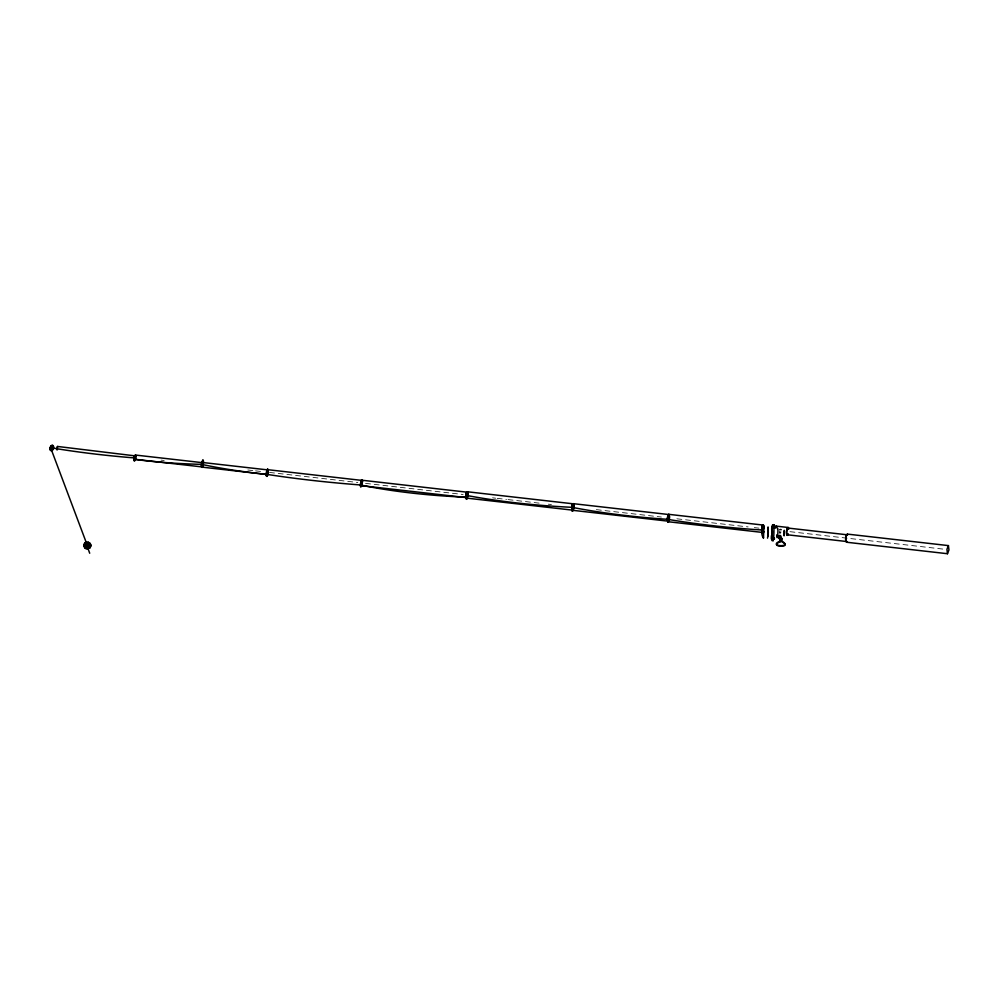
<?xml version="1.0" encoding="UTF-8"?>
<svg xmlns="http://www.w3.org/2000/svg" width="999" height="999" viewBox="0 0 999 999"><rect width="100%" height="100%" fill="white"/><g stroke="black" fill="none" stroke-linecap="round" stroke-linejoin="round"><path stroke-width="0.75" stroke-dasharray="5 3.75" d="M161.089 460.114L164.186 460.477M247.827 469.992L254.021 470.691M255.582 470.866L263.324 471.753M269.518 472.452L357.804 482.505M365.547 483.379L463.136 494.493M492.557 497.839L495.654 498.189M497.202 498.364L506.505 499.425M508.054 499.6L540.571 503.296M548.326 504.183L551.423 504.532M596.341 509.652L661.388 517.045M676.885 518.806L748.139 526.923M754.332 527.622L758.978 528.159M789.959 531.68L944.842 549.3M779.307 531.48L780.094 533.566M779.969 533.241A1.374 1.336 -20.6 0 1 780.394 531.967M781.143 532.03A1.374 1.336 -20.6 0 1 779.782 531.98"/><path stroke-width="1.5" d="M201.835 466.895L135.027 459.303L134.703 457.092L135.514 455.057L202.322 462.662L201.835 466.895L202.485 465.721M761.887 531.918C761.812 533.066 762.374 528.284 761.912 532.442A8.479 8.354 -29 0 0 763.461 538.036L763.973 526.835L763.436 528.871L763.348 526.348L762.712 527.684M201.586 464.997L201.736 467.307L202.298 466.433M266.184 475.062L267.432 469.031L267.707 470.292A3.846 0.662 -82.7 0 1 267.532 472.952M266.308 474.013L266.458 476.323L267.32 473.688M360.364 485.751L360.539 483.941M360.502 484.702L360.639 487.012L361.501 484.378M763.698 526.211A3.521 0.949 -83.5 0 0 762.374 525.998A3.521 0.949 -83.5 0 0 761.8 530.944L761.95 532.954L762.499 532.08M761.875 532.455L761.912 531.88M761.8 531.318L761.8 530.644M762.299 531.418L762.499 528.209M768.181 532.13L768.069 526.96L767.719 527.634M772.414 530.756L772.352 533.516M768.343 531.955L767.544 538.161M86.289 548.513C89.773 550.661 85.427 539.41 89.311 542.894A3.746 0.699 -58.4 0 1 87.712 546.403C86.351 553.396 80.694 541.246 87.487 542.107M761.925 532.18L761.987 531.755A8.504 5.007 -2 0 1 762.387 530.881L762.025 532.38L667.844 521.69L667.981 516.57M771.615 529.333L772.14 526.048L771.777 538.011M771.578 539.223L771.54 537.587L774.375 538.061L774.312 539.31L771.578 539.223L771.403 535.851M771.865 539.035L771.84 540.509L773.201 540.546L773.276 539.21L771.915 539.173M773.963 524.875C773.538 528.334 774.999 523.576 772.602 524.825L772.539 526.161M773.276 539.21L773.201 540.546M774.262 537.674L774.312 539.31M774.912 527.684C775.062 524.1 775.236 530.119 772.19 527.597M779.195 535.514L779.058 538.174L779.282 538.773L779.357 537.437L780.419 541.683C766.795 547.227 794.517 548.251 781.78 541.72L781.917 538.911L780.556 535.551L779.195 535.514L780.556 538.861L780.419 541.683M85.502 548.164L85.602 548.576A3.746 0.699 -58.4 0 0 87.712 546.403A3.746 0.812 -43.2 0 0 89.997 543.444L89.136 542.594M768.156 533.179L767.719 536.563M133.766 458.566L133.866 457.867A2.735 0.687 -80.9 0 1 135.19 455.594A2.735 0.687 -80.9 0 1 134.753 459.952A2.735 0.687 -80.9 0 1 133.729 459.24C135.827 449.188 135.265 464.235 133.854 459.053M201.473 465.247L201.636 464.235M761.688 530.894L761.85 529.882M763.011 528.733L762.849 526.236L762.374 526.972M772.177 534.315L771.802 536.688L771.565 535.826M89.71 553.246L85.802 542.482L86.588 543.419C86.114 540.034 89.823 550.549 87.15 548.651M466.221 494.393L465.909 497.19A164.248 35.29 3 0 1 360.377 484.952A296.566 63.724 3 0 1 266.196 474.263A143.257 30.282 5.1 0 1 201.536 464.348L202.71 460.015L202.722 463.886A3.846 0.662 -82.7 0 0 202.972 462.075M203.222 463.998L203.134 460.701L202.51 462.038M266.258 473.364L266.508 471.478M360.439 484.053L361.613 479.72L361.388 485.427M573.289 506.905A3.846 0.662 -82.7 0 0 573.351 505.207C572.415 500.711 571.053 513.961 572.814 509.328M201.736 463.436L202.822 461.126M267.382 473.888L267.357 469.605L266.721 470.941M267.52 475.549L268.032 473.051A3.846 0.662 -82.7 0 0 268.207 470.392L267.932 469.143L267.083 471.765M360.639 483.141C362.325 474.325 362.799 489.51 360.876 485.851A3.846 0.662 -82.7 0 1 361.051 483.204M361.188 482.267L361.226 486.538L361.85 485.202M362.075 484.677L362.225 483.741M467.095 496.803L467.07 492.532L466.433 493.868M572.964 508.603L572.102 511.238L571.84 509.977A3.846 0.662 -82.7 0 1 572.002 507.317L572.152 506.381M573.039 508.791L573.001 504.52L572.377 505.856M667.807 517.42L667.769 522.265L668.618 519.642M668.693 519.83L668.356 515.846M669.193 519.93L669.342 518.993A3.846 0.662 -82.7 0 0 669.517 516.346C668.543 511.863 667.207 525.087 668.98 520.454M761.937 529.083L762.924 525.661L763.186 526.923A3.846 0.662 -82.7 0 1 763.124 528.633M84.84 547.614L84.915 548.026A3.746 0.812 -43.2 0 0 87.712 546.403A3.746 0.862 -12.4 0 0 90.797 544.979L89.81 543.131M90.597 544.63L90.722 546.603A3.746 0.687 18.2 0 1 87.712 546.403A3.746 0.799 3 0 1 84.041 545.629L83.978 545.267M767.744 529.07L768.194 531.106M777.185 528.546C778.92 525.674 777.135 544.705 776.822 534.802M202.36 462.749L203.209 460.127L203.484 461.376A3.846 0.662 -82.7 0 1 203.309 464.036M202.597 464.672L201.81 466.733L201.586 465.671M203.097 464.785L202.235 467.407L201.973 466.146A3.846 0.662 -82.7 0 1 202.148 463.499M267.183 470.729L267.345 475.549M361.263 482.455L361.563 480.706M466.895 493.643L466.67 499.338L467.22 498.026M466.795 494.692L467.644 492.057L467.919 493.319A3.846 0.662 -82.7 0 1 467.744 495.979L467.42 497.752M467.033 496.615L466.246 498.663L466.021 497.602A3.184 0.849 -83.5 0 1 466.046 493.606A3.184 0.849 -83.5 0 1 467.257 491.87M572.839 505.631L572.602 507.467A3.846 0.662 -82.7 0 0 572.34 510.077C573.301 514.56 574.625 500.774 573.039 505.357M572.727 506.68L573.026 504.92M573.364 509.752L573.688 507.967A3.846 0.662 -82.7 0 0 573.851 505.307M668.381 517.707C670.092 511.063 669.193 525.611 667.994 521.103A3.846 0.662 -82.7 0 1 668.169 518.456M762.175 527.247L761.738 529.994A223.614 48.052 3 0 1 667.557 519.305A229.096 59.565 2.7 0 1 572.514 507.417L572.689 510.764L573.151 510.027M762.562 528.396L763.423 525.774L763.698 527.022A3.846 0.662 -82.7 0 1 763.636 528.733M762.662 531.043L762.799 530.319M762 531.992L762 531.992A3.521 0.949 -83.5 0 0 762.587 532.005M202.797 466.533L202.997 465.821M267.17 474.413L266.346 475.224M361.413 481.743L362.125 479.832L362.387 481.081A3.846 0.662 -82.7 0 1 362.325 482.792M466.92 497.652C464.997 503.134 466.383 488.698 467.42 493.219A3.846 0.662 -82.7 0 1 467.245 495.866M467.232 498.464L467.569 492.632L467.107 493.369M668.031 516.895L668.181 515.859M84.341 546.928L84.415 547.315A3.746 0.862 -27.8 0 0 87.712 546.403A3.746 0.799 3 0 0 90.872 545.841L90.659 545.479M84.515 543.643C88.249 545.504 92.607 551.261 87.712 546.403L88.424 542.257M361.188 485.701L360.527 485.914M668.194 516.296L668.743 514.985L669.005 516.233A3.846 0.662 -82.7 0 1 668.843 518.893M84.053 546.116L84.116 546.49A3.746 0.862 -12.4 0 0 87.712 546.403A3.746 0.862 -27.8 0 0 90.497 544.155L90.434 543.893M771.877 528.946L772.264 530.319M57.492 449.712C56.369 450.961 56.581 446.815 57.542 446.453L135.777 455.956M85.052 543.031L89.673 547.964M84.091 544.505L84.203 544.767A3.746 0.687 18.2 0 0 87.712 546.403M202.622 466.533L202.285 462.562A2.335 0.624 -83.5 0 0 201.398 465.522A2.335 0.624 -83.5 0 0 202.31 466.533M762.811 532.704L762.175 531.793A3.846 0.662 -82.7 0 1 762.349 529.145M846.89 541.82C844.692 542.007 845.554 535.327 847.289 534.09L948.426 545.604L948.938 549.987L947.464 553.721L846.328 542.207M135.315 458.853L134.74 457.542L135.502 455.319M780.194 541.083C766.608 546.59 794.28 547.702 781.555 541.121M776.847 544.78L776.673 544.13M88.024 548.563L88.849 548.264M362.212 480.444L267.894 469.705L267.395 470.454A2.335 0.624 -83.5 0 0 267.145 474.425M948.426 545.604L946.94 549.325L947.464 553.721M774.013 525.012L772.602 524.825M772.252 526.348L774.974 526.436M779.982 537.599L781.343 537.649M780.319 538.498L781.68 538.536M780.556 538.861L781.917 538.911M763.149 532.405L761.875 532.242A8.467 0.937 1.4 0 1 764.185 531.818M776.161 526.123L788.223 527.497M668.843 514.348L763.161 525.074M573.176 503.658L668.806 514.535M787.936 528.046L847.102 534.79M467.057 491.733L573.164 503.808M362.237 480.257L467.033 492.182A2.735 0.737 -83.5 0 0 466.083 494.018A2.735 0.737 -83.5 0 0 466.046 497.152M203.883 462.637L267.869 469.917M201.786 467.095L265.771 474.375M361.563 485.689L466.358 497.614M572.002 507.317A188.449 40.497 3 0 1 466.57 495.429A3.846 0.662 -82.7 0 0 466.408 498.089L572.439 510.127M572.427 510.277L668.056 521.166M787.349 534.777L846.515 541.508M135.514 455.057L135.876 456.193M57.542 446.453L57.817 447.09M847.289 534.09L847.726 534.802M267.857 469.717L266.958 476.423L266.696 475.162M50.724 448.027L86.488 543.156M763.461 538.036L763.199 535.776M784.415 531.418L784.277 530.307L784.09 535.889L784.415 531.418M846.765 541.333A3.397 0.912 -83.5 0 1 845.828 539.647A3.397 0.912 -83.5 0 1 846.59 535.352M846.852 534.964A3.397 0.912 -83.5 0 1 847.339 534.84M787.849 534.215A3.397 0.912 -83.5 0 1 786.7 533.528A3.397 0.912 -83.5 0 1 787.262 528.983A3.397 0.912 -83.5 0 1 788.511 528.871M788.211 533.928A3.996 1.074 -83.5 0 1 786.588 534.265A3.996 1.074 -83.5 0 1 787.249 528.409A3.996 1.074 -83.5 0 1 788.76 529.095M775.274 527.559A3.996 1.074 -83.5 0 1 776.847 526.997M775.212 527.959A3.821 1.024 -83.5 0 1 776.76 526.91M761.713 531.081A3.821 1.024 -83.5 0 1 762.374 525.724A3.821 1.024 -83.5 0 1 763.785 526.086M762.836 531.992A3.821 1.024 -83.5 0 1 762.037 532.18M668.543 520.966A3.521 0.949 -83.5 0 1 667.494 517.694A3.521 0.949 -83.5 0 1 669.255 514.897M668.294 521.078A3.334 0.899 -83.5 0 1 667.594 517.32A3.334 0.899 -83.5 0 1 669.205 515.034M573.576 504.145A3.334 0.899 -83.5 0 0 572.327 504.87A3.334 0.899 -83.5 0 0 571.903 509.24A3.184 0.849 -83.5 0 1 572.252 505.307A3.184 0.849 -83.5 0 1 573.364 503.946M572.914 509.89A3.334 0.899 -83.5 0 1 572.202 510.139M572.677 510.039A3.184 0.849 -83.5 0 1 572.24 510.002M466.57 497.964A3.184 0.849 -83.5 0 1 466.333 498.051M361.626 480.919A2.735 0.737 -83.5 0 1 362.637 481.181M362.162 485.014A2.735 0.737 -83.5 0 1 361.188 485.014A2.735 0.737 -83.5 0 1 361.438 481.456M361.65 481.056A2.547 0.687 -83.5 0 1 362.5 480.869M362.15 484.877A2.547 0.687 -83.5 0 1 361.288 485.077A2.547 0.687 -83.5 0 1 361.326 482.155M267.108 474.637A2.547 0.687 -83.5 0 1 267.083 471.116A2.547 0.687 -83.5 0 1 268.182 470.129M267.832 474.15A2.547 0.687 -83.5 0 1 267.27 474.762M267.695 469.955A2.335 0.624 -83.5 0 1 268.007 470.042M267.807 473.988A2.335 0.624 -83.5 0 1 267.295 474.55M133.866 457.867A236.338 50.724 3.1 0 1 50.562 447.677M201.536 464.348A155.32 33.954 0.5 0 1 133.729 459.24M266.571 475.337A3.846 0.662 -82.7 0 1 266.733 472.677M779.607 529.87A1.374 1.336 -20.6 0 1 781.255 529.707M773.426 525.199A7.742 0.712 -88.2 0 1 773.838 534.64A7.742 0.712 -88.2 0 1 772.664 539.885M134.39 458.566C135.252 464.36 136.264 450.786 134.39 458.566M50.787 447.727L50.662 448.314A2.31 1.249 -72.8 0 0 52.273 449.95A2.31 1.249 -72.8 0 0 53.097 446.178A2.31 1.249 -72.8 0 0 50.787 447.727M52.46 450.174A2.735 1.486 -72.8 0 0 53.122 445.604A2.735 1.486 -72.8 0 0 50.412 448.364A2.735 1.486 -72.8 0 0 52.46 450.174M135.377 459.665A2.735 0.687 -80.9 0 0 135.489 455.444A2.735 0.687 -80.9 0 0 134.228 459.315A2.735 0.687 -80.9 0 0 135.377 459.665M51.973 449.7A2.31 1.249 -72.8 0 0 52.522 445.866A2.31 1.249 -72.8 0 0 50.25 448.189A2.31 1.249 -72.8 0 0 51.973 449.7M52.048 450.037A2.735 1.486 -72.8 0 0 52.697 445.479A2.735 1.486 -72.8 0 0 49.987 448.239A2.735 1.486 -72.8 0 0 52.048 450.037"/></g></svg>
